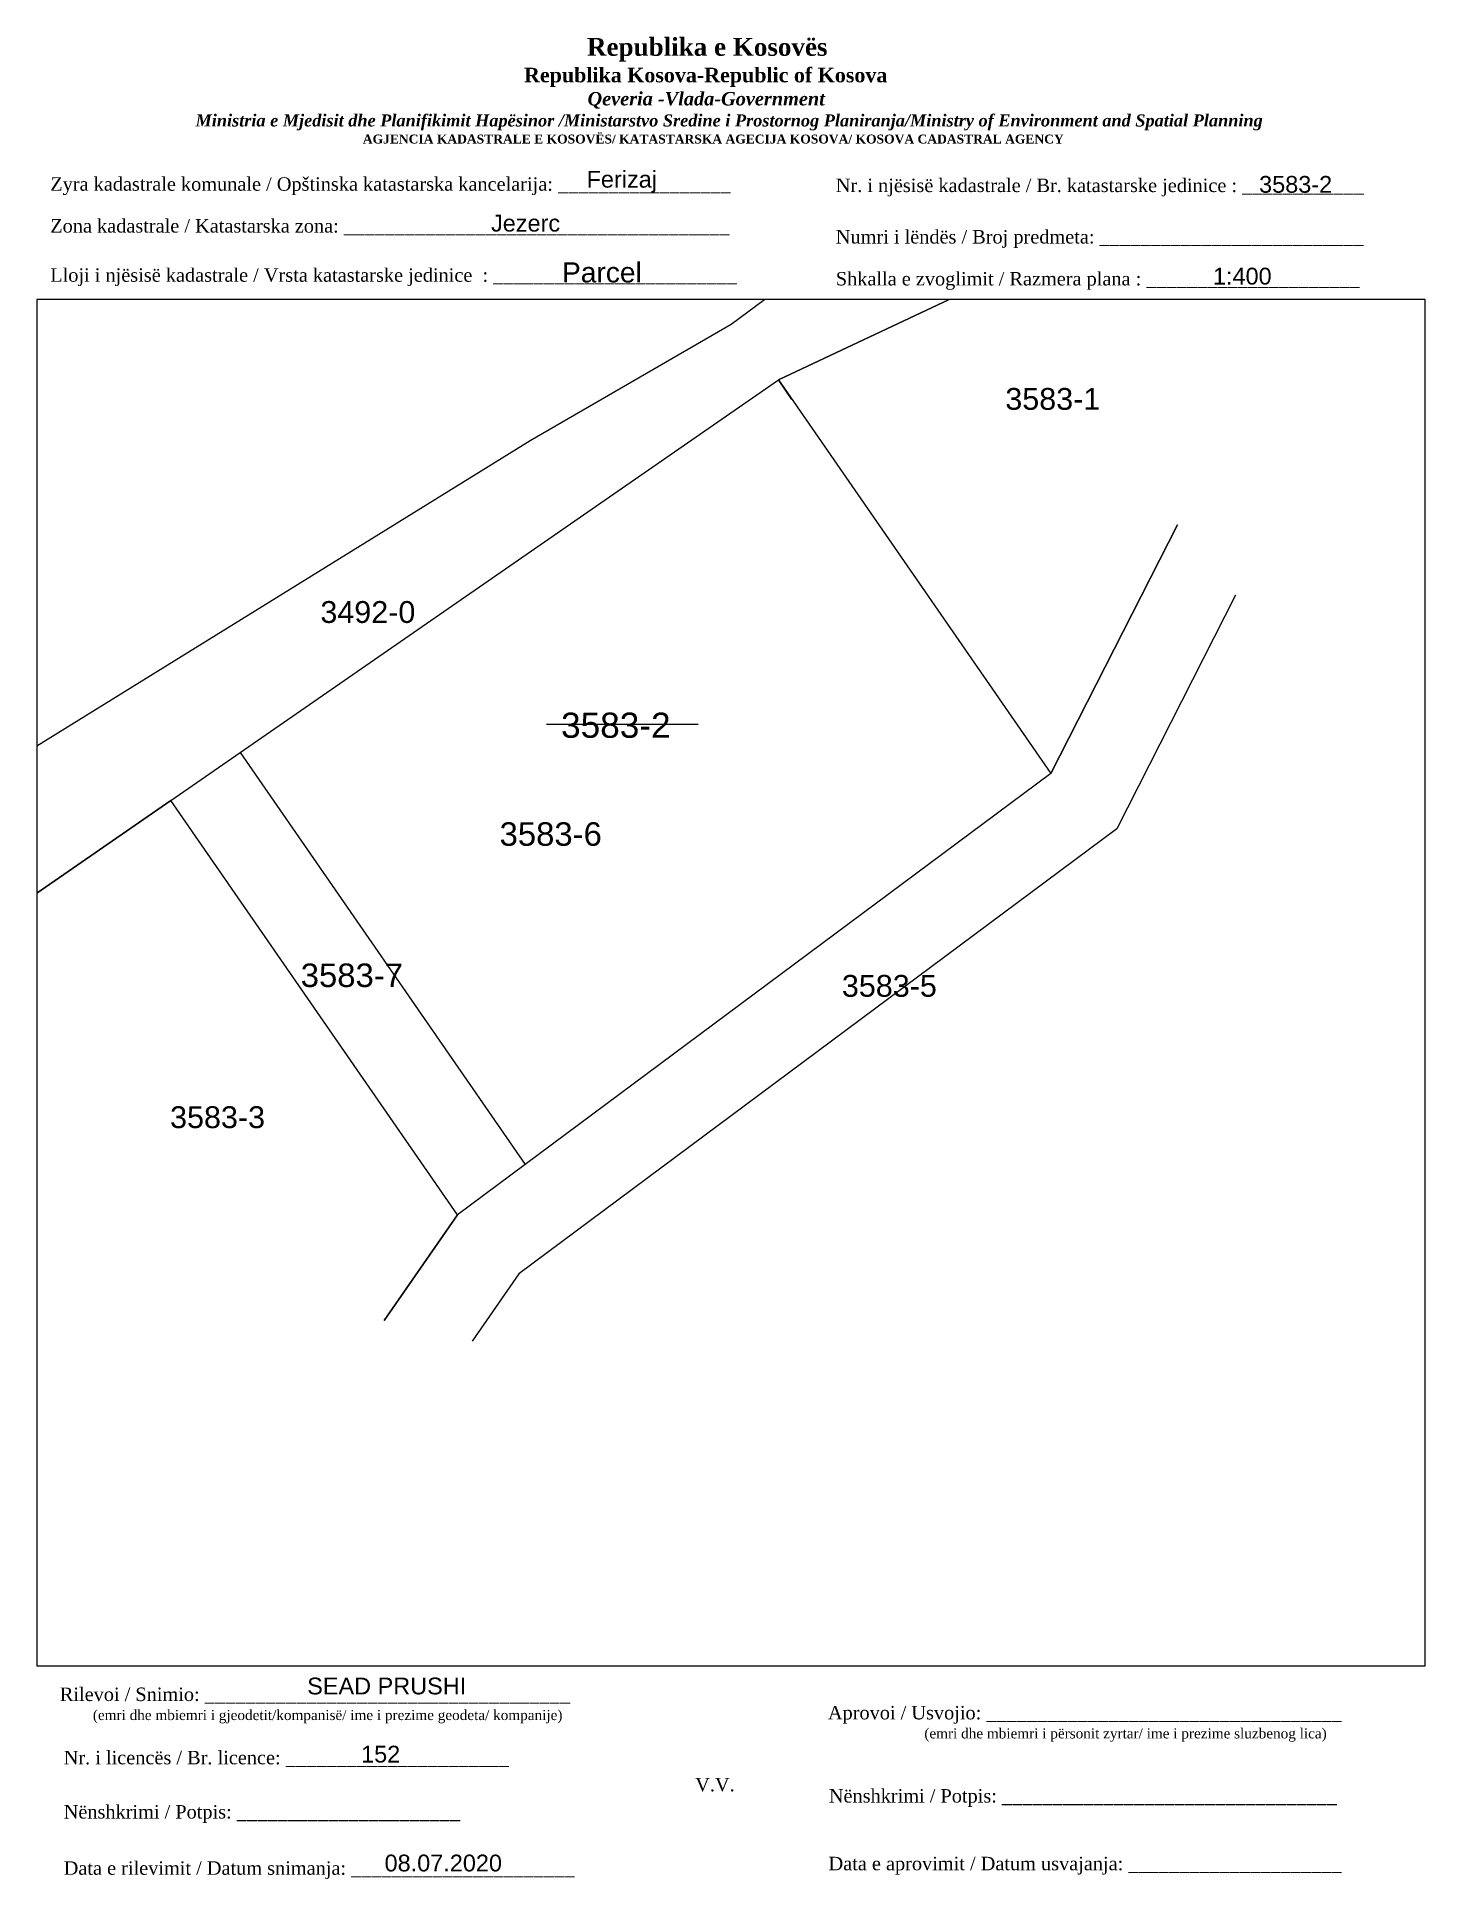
# Paper-space layout 'Manuali' of a CAD drawing. Header units: metres, sheet in millimetres. Extents: x 1 to 208, y 2 to 276.
# The model-space entities are those that its viewports show. They can reach past a viewport. Long polylines and large blocks are cut down to what shows.
import ezdxf

# ---------------------------------------------------------------- set-up
doc = ezdxf.new("R2010")
doc.units = ezdxf.units.M
doc.layers.get('0').update_dxf_attribs({"lineweight": 0})
for name, color, linetype, lineweight in [('Korniza e jashtme', 7, 'Continuous', 0), ('Ndarjet', 1, 'Continuous', 0), ('Nr-Baz', 250, 'Continuous', 0), ('Nr-Kojshi', 254, 'Continuous', 0), ('Nr-Ri', 1, 'Continuous', 0), ('Parc-Baz', 7, 'Continuous', 0), ('Parc-Kojshi', 254, 'Continuous', 0)]:
    doc.layers.add(name, color=color, linetype=linetype, lineweight=lineweight)
doc.styles.get("Standard").update_dxf_attribs({"font": 'arial.ttf'})

msp = doc.modelspace()

# ---------------------------------------------------------------- linework, layer by layer
at = {"layer": 'Ndarjet', "flags": 128}
for points in [[(7501826.09, 4691789.39), (7501835.12, 4691789.39)], [(7501807.84, 4691787.71), (7501824.82, 4691763.18)]]:
    msp.add_lwpolyline(points, dxfattribs=at)
at = {"layer": 'Parc-Baz', "flags": 128}
msp.add_lwpolyline([(7501820.79, 4691760.18), (7501803.72, 4691784.85), (7501839.89, 4691809.9), (7501856.12, 4691786.46), (7501820.79, 4691760.18)], dxfattribs=at)
at = {"layer": 'Parc-Kojshi', "flags": 128}
for points in [[(7501789.66, 4691784.34), (7501825.12, 4691806.29), (7501837.07, 4691813.21), (7501846.94, 4691820.51)], [(7501840.7, 4691808.73), (7501839.89, 4691809.9), (7501851.92, 4691815.56)], [(7501851.92, 4691815.56), (7501839.89, 4691809.9)], [(7501863.66, 4691801.27), (7501856.12, 4691786.46)], [(7501856.12, 4691786.46), (7501863.66, 4691801.27)], [(7501867.11, 4691797.07), (7501860.04, 4691783.15), (7501824.43, 4691756.66), (7501821.65, 4691752.66)], [(7501794.1, 4691777.99), (7501794.39, 4691778.4), (7501803.72, 4691784.85)], [(7501803.72, 4691784.85), (7501794.39, 4691778.4), (7501794.1, 4691777.99)], [(7501816.42, 4691753.88), (7501820.79, 4691760.18)], [(7501820.79, 4691760.18), (7501816.42, 4691753.88)]]:
    msp.add_lwpolyline(points, dxfattribs=at)

# ---------------------------------------------------------------- texts
at = {"layer": 'Nr-Baz', "insert": (7501826.95, 4691790.08), "char_height": 1.5, "attachment_point": 1}
msp.add_mtext_dynamic_manual_height_columns('3583-2', width=4.3183, gutter_width=1, heights=[0], dxfattribs=at)
at = {"layer": 'Nr-Kojshi'}
for s, p in [('3492-0', (7501812.62, 4691795.42)), ('3583-5', (7501843.67, 4691773.16)), ('3583-3', (7501803.67, 4691765.34))]:
    msp.add_text(s, height=1.3, dxfattribs=at).set_placement(p)
at = {"layer": 'Nr-Kojshi', "insert": (7501853.4, 4691809.41), "char_height": 1.3, "attachment_point": 1}
msp.add_mtext_dynamic_manual_height_columns('3583-1', width=4.3183, gutter_width=1, heights=[0], dxfattribs=at)
at = {"layer": 'Nr-Ri', "char_height": 1.4, "attachment_point": 1}
for s, insert in [('3583-6', (7501823.29, 4691783.55)), ('3583-7', (7501811.45, 4691775.14))]:
    msp.add_mtext_dynamic_manual_height_columns(s, width=4.3183, gutter_width=1, heights=[0], dxfattribs=dict(at, insert=insert))

psp = doc.layouts.new('Manuali')

# ---------------------------------------------------------------- texts
for s, insert, char_height, width, attachment_point in [('\\pi77.297;{\\fBook Antiqua|b1|i0|c0|p18;\\H1.333x;Republika e Kosovës\\fTimes New Roman|b1|i0|c0|p18;\\P\\pi67.927;\\fBook Antiqua|b1|i0|c0|p18;\\H0.8125x;Republika Kosova-Republic of Kosova\\fTimes New Roman|b1|i0|c0|p18;\\P\\pi77.378;\\fBook Antiqua|b1|i1|c0|p18;\\H0.9233x;Qeveria -Vlada-Government \\P\\pi13.032,l6,t23.033;\\fTimes New Roman|b1|i1|c0|p18;\\H0.9x;Ministria e Mjedisit dhe Planifikimit Hapësinor /Ministarstvo Sredine i Prostornog Planiranja/Ministry of Environment and Spatial Planning\\P\\pi43.931,l0,tz;\\fBook Antiqua|b1|i0|c0|p18;\\H0.7406x;AGJENCIA KADASTRALE E KOSOVËS/ KATASTARSKA AGECIJA KOSOVA/ KOSOVA CADASTRAL AGENCY}', (5.57, 275.89), 2, 191.8237, 1), ('{\\fTimes New Roman|b0|i0|c0|p18;Zyra kadastrale komunale / Opštinska katastarska kancelarija: _________________}', (2.98, 255.14), 2, 100.6873, 1), ('Ferizaj', (88.05, 254.47), 2.5, 9.9735, 5), ('{\\fTimes New Roman|b0|i0|c0|p18;Nr. i njësisë kadastrale / Br. katastarske jedinice : ____________}', (119.91, 254.94), 2, 79.9484, 1), ('3583-2', (188.35, 254.07), 2.5, 9.6047, 5), ('{\\fTimes New Roman|b0|i0|c0|p18;Zona kadastrale / Katastarska zona: ______________________________________}', (2.98, 248.91), 2, 100.6873, 1), ('Jezerc', (73.73, 248.29), 2.5, 41.1507, 5), ('{\\fTimes New Roman|b0|i0|c0|p18;Numri i lëndës / Broj predmeta: __________________________}', (119.91, 247.28), 2, 79.9484, 1), ('{\\fTimes New Roman|b0|i0|c0|p18;Lloji i njësisë kadastrale / Vrsta katastarske jedinice  : ________________________}', (2.98, 241.59), 2, 100.6873, 1), ('{\\fArial|b0|i0|c0|p34;Parcel}', (85.09, 240.96), 3, 11.2939, 5), ('1:400', (180.41, 240.41), 2.5, 10.1784, 5), ('{\\fTimes New Roman|b0|i0|c0|p18;Shkalla e zvoglimit / Razmera plana : _____________________}', (119.91, 241.04), 2, 79.9484, 1), ('{\\fTimes New Roman|b0|i0|c0|p18;Rilevoi / Snimio: ____________________________________\\P     \\H0.75x;(emri dhe mbiemri i gjeodetit/kompanisë/ ime i prezime geodeta/ kompanije)}', (42.38, 27.65), 2, 74.7958, 5), ('SEAD PRUSHI', (53.06, 30.53), 2.5, 27.1816, 5), ('{\\fTimes New Roman|b0|i0|c0|p18; Aprovoi / Usvojio: ___________________________________\\P                    \\H0.75x;(emri dhe mbiemri i përsonit zyrtar/ ime i prezime sluzbenog lica)}', (117.98, 27.58), 2, 83.344, 1), ('{\\fTimes New Roman|b0|i0|c0|p18;Nr. i licencës / Br. licence: ______________________\\P                                }', (4.98, 20.89), 2, 83.344, 1), ('152', (52.16, 20.39), 2.5, 5.3971, 5), ('{\\fTimes New Roman|b0|i0|c0|p18;V.V.                                 }', (101.92, 15.84), 2, 5.7076, 5), ('{\\fTimes New Roman|b0|i0|c0|p18; Nënshkrimi / Potpis: _________________________________}', (118.12, 15.2), 2, 83.344, 1), ('{\\fTimes New Roman|b0|i0|c0|p18;Nënshkrimi / Potpis: ______________________\\P                                 }', (4.98, 12.82), 2, 83.344, 1), ('{\\fTimes New Roman|b0|i0|c0|p18;Data e rilevimit / Datum snimanja: ______________________\\P                                 }', (4.98, 4.45), 2, 83.344, 1), ('08.07.2020', (61.48, 4.18), 2.5, 21.186, 5), ('{\\fTimes New Roman|b0|i0|c0|p18; Data e aprovimit / Datum usvajanja: _____________________}', (118.07, 5.12), 2, 83.344, 1)]:
    psp.add_mtext(s, dxfattribs=dict(insert=insert, char_height=char_height, width=width, attachment_point=attachment_point))

# ---------------------------------------------------------------- viewports
at = {"layer": 'Korniza e jashtme', "view_target_point": (370776.43, 310629.57)}
psp.add_viewport(center=(104.31, 135.25), size=(206.65, 203.4046), view_center_point=(7131060.64, 4381144.43), view_height=81.3618, dxfattribs=at)

doc.saveas('drawing.dxf')
